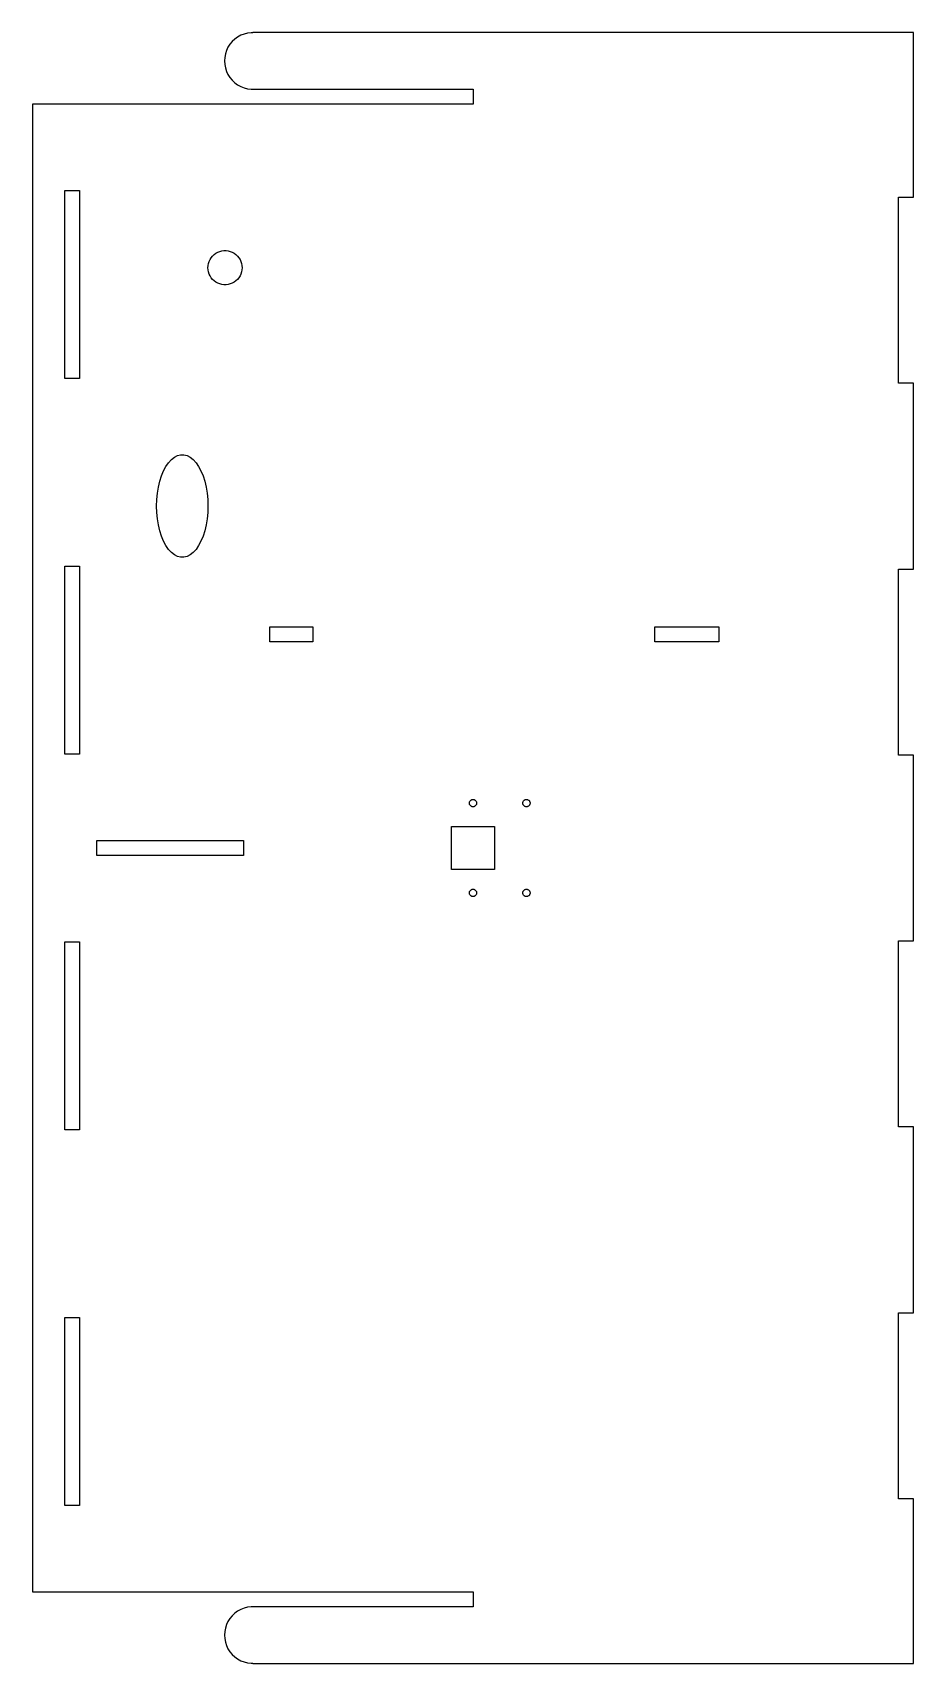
# Model space of a CAD drawing. Header units: metres. Extents: x 0 to 206, y -15 to 366.
import ezdxf

# ---------------------------------------------------------------- set-up
doc = ezdxf.new("R2010")
doc.units = ezdxf.units.M

msp = doc.modelspace()

# ---------------------------------------------------------------- linework, layer by layer
for p, q in [((50.2586, 366.383), (49.4528, 366.176)), ((51.084, 366.487), (50.2586, 366.383)), ((51.5, 366.487), (51.084, 366.487)), ((206, 366.5), (51.5, 366.5)), ((51.5, 366.5), (51.5, 366.487)), ((206, 328), (206, 366.5)), ((45.6945, 363.067), (45.3402, 362.314)), ((46.1403, 363.769), (45.6945, 363.067)), ((46.6706, 364.41), (46.1403, 363.769)), ((47.2771, 364.98), (46.6706, 364.41)), ((47.9501, 365.469), (47.2771, 364.98)), ((48.6792, 365.869), (47.9501, 365.469)), ((49.4528, 366.176), (48.6792, 365.869)), ((44.9272, 360.705), (44.875, 359.875)), ((44.875, 359.875), (44.9272, 359.045)), ((45.0831, 361.523), (44.9272, 360.705)), ((44.9272, 359.045), (45.0831, 358.227)), ((45.3402, 362.314), (45.0831, 361.523)), ((45.0831, 358.227), (45.3402, 357.436)), ((45.3402, 357.436), (45.6945, 356.683)), ((45.6945, 356.683), (46.1403, 355.981)), ((46.1403, 355.981), (46.6706, 355.34)), ((46.6706, 355.34), (47.2771, 354.77)), ((47.2771, 354.77), (47.9501, 354.281)), ((47.9501, 354.281), (48.6792, 353.881)), ((48.6792, 353.881), (49.4528, 353.574)), ((49.4528, 353.574), (50.2586, 353.367)), ((50.2586, 353.367), (51.084, 353.263)), ((51.084, 353.263), (51.5, 353.263)), ((51.5, 353.263), (51.5, 353.25)), ((51.5, 353.25), (103, 353.25)), ((103, 353.25), (103, 349.75)), ((103, 349.75), (0, 349.75)), ((0, 349.75), (0, 1.75)), ((7.5, 285.594), (7.5, 329.531)), ((7.5, 329.531), (11, 329.531)), ((11, 329.531), (11, 285.594)), ((202.5, 284.5), (202.5, 328)), ((202.5, 328), (206, 328)), ((41.1257, 312.495), (41.2809, 312.973)), ((41.2809, 312.973), (41.4948, 313.427)), ((41.4948, 313.427), (41.7639, 313.851)), ((41.7639, 313.851), (42.0841, 314.238)), ((42.0841, 314.238), (42.4503, 314.582)), ((42.4503, 314.582), (42.8567, 314.877)), ((42.8567, 314.877), (43.2969, 315.119)), ((43.2969, 315.119), (43.7639, 315.304)), ((43.7639, 315.304), (44.2505, 315.429)), ((44.2505, 315.429), (44.7488, 315.492)), ((44.7488, 315.492), (45.2512, 315.492)), ((45.2512, 315.492), (45.7495, 315.429)), ((45.7495, 315.429), (46.2361, 315.304)), ((46.2361, 315.304), (46.7031, 315.119)), ((46.7031, 315.119), (47.1433, 314.877)), ((47.1433, 314.877), (47.5497, 314.582)), ((47.5497, 314.582), (47.9159, 314.238)), ((47.9159, 314.238), (48.2361, 313.851)), ((48.2361, 313.851), (48.5052, 313.427)), ((48.5052, 313.427), (48.7191, 312.973)), ((48.7191, 312.973), (48.8743, 312.495)), ((41, 311.5), (41.0315, 312.001)), ((41.0315, 310.999), (41, 311.5)), ((41.0315, 312.001), (41.1257, 312.495)), ((41.1257, 310.505), (41.0315, 310.999)), ((41.2809, 310.027), (41.1257, 310.505)), ((41.4948, 309.573), (41.2809, 310.027)), ((41.7639, 309.149), (41.4948, 309.573)), ((42.0841, 308.762), (41.7639, 309.149)), ((48.2361, 309.149), (47.9159, 308.762)), ((48.5052, 309.573), (48.2361, 309.149)), ((48.7191, 310.027), (48.5052, 309.573)), ((48.8743, 310.505), (48.7191, 310.027)), ((48.8743, 312.495), (48.9685, 312.001)), ((48.9685, 310.999), (48.8743, 310.505)), ((48.9685, 312.001), (49, 311.5)), ((49, 311.5), (48.9685, 310.999)), ((42.4503, 308.418), (42.0841, 308.762)), ((42.8567, 308.123), (42.4503, 308.418)), ((43.2969, 307.881), (42.8567, 308.123)), ((43.7639, 307.696), (43.2969, 307.881)), ((44.2505, 307.571), (43.7639, 307.696)), ((44.7488, 307.508), (44.2505, 307.571)), ((45.2512, 307.508), (44.7488, 307.508)), ((45.7495, 307.571), (45.2512, 307.508)), ((46.2361, 307.696), (45.7495, 307.571)), ((46.7031, 307.881), (46.2361, 307.696)), ((47.1433, 308.123), (46.7031, 307.881)), ((47.5497, 308.418), (47.1433, 308.123)), ((47.9159, 308.762), (47.5497, 308.418)), ((11, 285.594), (7.5, 285.594)), ((206, 284.5), (202.5, 284.5)), ((206, 241), (206, 284.5)), ((32.4453, 266.608), (33.1459, 267.163)), ((33.1459, 267.163), (33.8757, 267.537)), ((33.8757, 267.537), (34.6232, 267.726)), ((34.6232, 267.726), (35.3767, 267.726)), ((35.3767, 267.726), (36.1243, 267.537)), ((36.1243, 267.537), (36.8541, 267.163)), ((36.8541, 267.163), (37.5547, 266.608)), ((30.1459, 262.803), (30.6262, 263.965)), ((30.6262, 263.965), (31.1754, 264.996)), ((31.1754, 264.996), (31.785, 265.882)), ((31.785, 265.882), (32.4453, 266.608)), ((37.5547, 266.608), (38.215, 265.882)), ((38.215, 265.882), (38.8245, 264.996)), ((38.8245, 264.996), (39.3738, 263.965)), ((39.3738, 263.965), (39.8541, 262.803)), ((29.1885, 258.734), (29.4213, 260.167)), ((29.4213, 260.167), (29.7422, 261.531)), ((29.7422, 261.531), (30.1459, 262.803)), ((39.8541, 262.803), (40.2578, 261.531)), ((40.2578, 261.531), (40.5787, 260.167)), ((40.5787, 260.167), (40.8115, 258.734)), ((29, 255.75), (29.0473, 257.254)), ((29.0473, 254.246), (29, 255.75)), ((29.0473, 257.254), (29.1885, 258.734)), ((40.8115, 258.734), (40.9527, 257.254)), ((40.9527, 257.254), (41, 255.75)), ((41, 255.75), (40.9527, 254.246)), ((29.1885, 252.766), (29.0473, 254.246)), ((29.4213, 251.333), (29.1885, 252.766)), ((40.8115, 252.766), (40.5787, 251.333)), ((40.9527, 254.246), (40.8115, 252.766)), ((29.7422, 249.969), (29.4213, 251.333)), ((30.1459, 248.697), (29.7422, 249.969)), ((30.6262, 247.535), (30.1459, 248.697)), ((39.8541, 248.697), (39.3738, 247.535)), ((40.2578, 249.969), (39.8541, 248.697)), ((40.5787, 251.333), (40.2578, 249.969)), ((31.1754, 246.504), (30.6262, 247.535)), ((31.785, 245.618), (31.1754, 246.504)), ((32.4453, 244.892), (31.785, 245.618)), ((33.1459, 244.337), (32.4453, 244.892)), ((33.8757, 243.963), (33.1459, 244.337)), ((36.8541, 244.337), (36.1243, 243.963)), ((37.5547, 244.892), (36.8541, 244.337)), ((38.215, 245.618), (37.5547, 244.892)), ((38.8245, 246.504), (38.215, 245.618)), ((39.3738, 247.535), (38.8245, 246.504)), ((7.5, 197.719), (7.5, 241.656)), ((7.5, 241.656), (11, 241.656)), ((11, 241.656), (11, 197.719)), ((34.6232, 243.774), (33.8757, 243.963)), ((35.3767, 243.774), (34.6232, 243.774)), ((36.1243, 243.963), (35.3767, 243.774)), ((202.5, 197.5), (202.5, 241)), ((202.5, 241), (206, 241)), ((55.5, 224), (55.5, 227.5)), ((55.5, 227.5), (65.5, 227.5)), ((65.5, 227.5), (65.5, 224)), ((145.5, 224), (145.5, 227.5)), ((145.5, 227.5), (160.5, 227.5)), ((160.5, 227.5), (160.5, 224)), ((65.5, 224), (55.5, 224)), ((160.5, 224), (145.5, 224)), ((11, 197.719), (7.5, 197.719)), ((206, 197.5), (202.5, 197.5)), ((206, 154), (206, 197.5)), ((102.458, 186.905), (102.545, 186.968)), ((102.545, 186.968), (102.638, 187.019)), ((102.638, 187.019), (102.737, 187.058)), ((102.737, 187.058), (102.841, 187.085)), ((102.841, 187.085), (102.947, 187.098)), ((102.947, 187.098), (103.053, 187.098)), ((103.053, 187.098), (103.159, 187.085)), ((103.159, 187.085), (103.263, 187.058)), ((103.263, 187.058), (103.362, 187.019)), ((103.362, 187.019), (103.455, 186.968)), ((103.455, 186.968), (103.542, 186.905)), ((114.958, 186.905), (115.045, 186.968)), ((115.045, 186.968), (115.138, 187.019)), ((115.138, 187.019), (115.237, 187.058)), ((115.237, 187.058), (115.341, 187.085)), ((115.341, 187.085), (115.447, 187.098)), ((115.447, 187.098), (115.553, 187.098)), ((115.553, 187.098), (115.659, 187.085)), ((115.659, 187.085), (115.763, 187.058)), ((115.763, 187.058), (115.862, 187.019)), ((115.862, 187.019), (115.955, 186.968)), ((115.955, 186.968), (116.042, 186.905)), ((102.15, 186.25), (102.157, 186.357)), ((102.157, 186.143), (102.15, 186.25)), ((102.157, 186.357), (102.177, 186.461)), ((102.177, 186.039), (102.157, 186.143)), ((102.177, 186.461), (102.21, 186.563)), ((102.21, 185.937), (102.177, 186.039)), ((102.21, 186.563), (102.255, 186.659)), ((102.255, 185.841), (102.21, 185.937)), ((102.255, 186.659), (102.312, 186.75)), ((102.312, 185.75), (102.255, 185.841)), ((102.312, 186.75), (102.38, 186.832)), ((102.38, 185.668), (102.312, 185.75)), ((102.38, 186.832), (102.458, 186.905)), ((102.458, 185.595), (102.38, 185.668)), ((102.545, 185.532), (102.458, 185.595)), ((102.638, 185.481), (102.545, 185.532)), ((102.737, 185.442), (102.638, 185.481)), ((102.841, 185.415), (102.737, 185.442)), ((102.947, 185.402), (102.841, 185.415)), ((103.053, 185.402), (102.947, 185.402)), ((103.159, 185.415), (103.053, 185.402)), ((103.263, 185.442), (103.159, 185.415)), ((103.362, 185.481), (103.263, 185.442)), ((103.455, 185.532), (103.362, 185.481)), ((103.542, 185.595), (103.455, 185.532)), ((103.542, 186.905), (103.62, 186.832)), ((103.62, 185.668), (103.542, 185.595)), ((103.62, 186.832), (103.688, 186.75)), ((103.688, 185.75), (103.62, 185.668)), ((103.688, 186.75), (103.745, 186.659)), ((103.745, 185.841), (103.688, 185.75)), ((103.745, 186.659), (103.79, 186.563)), ((103.79, 185.937), (103.745, 185.841)), ((103.79, 186.563), (103.823, 186.461)), ((103.823, 186.039), (103.79, 185.937)), ((103.823, 186.461), (103.843, 186.357)), ((103.843, 186.143), (103.823, 186.039)), ((103.843, 186.357), (103.85, 186.25)), ((103.85, 186.25), (103.843, 186.143)), ((114.65, 186.25), (114.657, 186.357)), ((114.657, 186.143), (114.65, 186.25)), ((114.657, 186.357), (114.677, 186.461)), ((114.677, 186.039), (114.657, 186.143)), ((114.677, 186.461), (114.71, 186.563)), ((114.71, 185.937), (114.677, 186.039)), ((114.71, 186.563), (114.755, 186.659)), ((114.755, 185.841), (114.71, 185.937)), ((114.755, 186.659), (114.812, 186.75)), ((114.812, 185.75), (114.755, 185.841)), ((114.812, 186.75), (114.88, 186.832)), ((114.88, 185.668), (114.812, 185.75)), ((114.88, 186.832), (114.958, 186.905)), ((114.958, 185.595), (114.88, 185.668)), ((115.045, 185.532), (114.958, 185.595)), ((115.138, 185.481), (115.045, 185.532)), ((115.237, 185.442), (115.138, 185.481)), ((115.341, 185.415), (115.237, 185.442)), ((115.447, 185.402), (115.341, 185.415)), ((115.553, 185.402), (115.447, 185.402)), ((115.659, 185.415), (115.553, 185.402)), ((115.763, 185.442), (115.659, 185.415)), ((115.862, 185.481), (115.763, 185.442)), ((115.955, 185.532), (115.862, 185.481)), ((116.042, 185.595), (115.955, 185.532)), ((116.042, 186.905), (116.12, 186.832)), ((116.12, 185.668), (116.042, 185.595)), ((116.12, 186.832), (116.188, 186.75)), ((116.188, 185.75), (116.12, 185.668)), ((116.188, 186.75), (116.245, 186.659)), ((116.245, 185.841), (116.188, 185.75)), ((116.245, 186.659), (116.29, 186.563)), ((116.29, 185.937), (116.245, 185.841)), ((116.29, 186.563), (116.323, 186.461)), ((116.323, 186.039), (116.29, 185.937)), ((116.323, 186.461), (116.343, 186.357)), ((116.343, 186.143), (116.323, 186.039)), ((116.343, 186.357), (116.35, 186.25)), ((116.35, 186.25), (116.343, 186.143)), ((98, 170.75), (98, 180.75)), ((98, 180.75), (108, 180.75)), ((108, 180.75), (108, 170.75)), ((15.0185, 174), (15.0185, 177.5)), ((15.0185, 177.5), (49.3019, 177.5)), ((49.3019, 177.5), (49.3019, 174)), ((49.3019, 174), (15.0185, 174)), ((108, 170.75), (98, 170.75)), ((102.15, 165.25), (102.157, 165.357)), ((102.157, 165.143), (102.15, 165.25)), ((102.157, 165.357), (102.177, 165.461)), ((102.177, 165.039), (102.157, 165.143)), ((102.177, 165.461), (102.21, 165.563)), ((102.21, 164.937), (102.177, 165.039)), ((102.21, 165.563), (102.255, 165.659)), ((102.255, 164.841), (102.21, 164.937)), ((102.255, 165.659), (102.312, 165.75)), ((102.312, 164.75), (102.255, 164.841)), ((102.312, 165.75), (102.38, 165.832)), ((102.38, 164.668), (102.312, 164.75)), ((102.38, 165.832), (102.458, 165.905)), ((102.458, 164.595), (102.38, 164.668)), ((102.458, 165.905), (102.545, 165.968)), ((102.545, 164.532), (102.458, 164.595)), ((102.545, 165.968), (102.638, 166.019)), ((102.638, 164.481), (102.545, 164.532)), ((102.638, 166.019), (102.737, 166.058)), ((102.737, 164.442), (102.638, 164.481)), ((102.737, 166.058), (102.841, 166.085)), ((102.841, 164.415), (102.737, 164.442)), ((102.841, 166.085), (102.947, 166.098)), ((102.947, 164.402), (102.841, 164.415)), ((102.947, 166.098), (103.053, 166.098)), ((103.053, 164.402), (102.947, 164.402)), ((103.053, 166.098), (103.159, 166.085)), ((103.159, 164.415), (103.053, 164.402)), ((103.159, 166.085), (103.263, 166.058)), ((103.263, 164.442), (103.159, 164.415)), ((103.263, 166.058), (103.362, 166.019)), ((103.362, 164.481), (103.263, 164.442)), ((103.362, 166.019), (103.455, 165.968)), ((103.455, 164.532), (103.362, 164.481)), ((103.455, 165.968), (103.542, 165.905)), ((103.542, 164.595), (103.455, 164.532)), ((103.542, 165.905), (103.62, 165.832)), ((103.62, 164.668), (103.542, 164.595)), ((103.62, 165.832), (103.688, 165.75)), ((103.688, 164.75), (103.62, 164.668)), ((103.688, 165.75), (103.745, 165.659)), ((103.745, 164.841), (103.688, 164.75)), ((103.745, 165.659), (103.79, 165.563)), ((103.79, 164.937), (103.745, 164.841)), ((103.79, 165.563), (103.823, 165.461)), ((103.823, 165.039), (103.79, 164.937)), ((103.823, 165.461), (103.843, 165.357)), ((103.843, 165.143), (103.823, 165.039)), ((103.843, 165.357), (103.85, 165.25)), ((103.85, 165.25), (103.843, 165.143)), ((114.65, 165.25), (114.657, 165.357)), ((114.657, 165.143), (114.65, 165.25)), ((114.657, 165.357), (114.677, 165.461)), ((114.677, 165.039), (114.657, 165.143)), ((114.677, 165.461), (114.71, 165.563)), ((114.71, 164.937), (114.677, 165.039)), ((114.71, 165.563), (114.755, 165.659)), ((114.755, 164.841), (114.71, 164.937)), ((114.755, 165.659), (114.812, 165.75)), ((114.812, 164.75), (114.755, 164.841)), ((114.812, 165.75), (114.88, 165.832)), ((114.88, 164.668), (114.812, 164.75)), ((114.88, 165.832), (114.958, 165.905)), ((114.958, 164.595), (114.88, 164.668)), ((114.958, 165.905), (115.045, 165.968)), ((115.045, 164.532), (114.958, 164.595)), ((115.045, 165.968), (115.138, 166.019)), ((115.138, 164.481), (115.045, 164.532)), ((115.138, 166.019), (115.237, 166.058)), ((115.237, 164.442), (115.138, 164.481)), ((115.237, 166.058), (115.341, 166.085)), ((115.341, 164.415), (115.237, 164.442)), ((115.341, 166.085), (115.447, 166.098)), ((115.447, 164.402), (115.341, 164.415)), ((115.447, 166.098), (115.553, 166.098)), ((115.553, 164.402), (115.447, 164.402)), ((115.553, 166.098), (115.659, 166.085)), ((115.659, 164.415), (115.553, 164.402)), ((115.659, 166.085), (115.763, 166.058)), ((115.763, 164.442), (115.659, 164.415)), ((115.763, 166.058), (115.862, 166.019)), ((115.862, 164.481), (115.763, 164.442)), ((115.862, 166.019), (115.955, 165.968)), ((115.955, 164.532), (115.862, 164.481)), ((115.955, 165.968), (116.042, 165.905)), ((116.042, 164.595), (115.955, 164.532)), ((116.042, 165.905), (116.12, 165.832)), ((116.12, 164.668), (116.042, 164.595)), ((116.12, 165.832), (116.188, 165.75)), ((116.188, 164.75), (116.12, 164.668)), ((116.188, 165.75), (116.245, 165.659)), ((116.245, 164.841), (116.188, 164.75)), ((116.245, 165.659), (116.29, 165.563)), ((116.29, 164.937), (116.245, 164.841)), ((116.29, 165.563), (116.323, 165.461)), ((116.323, 165.039), (116.29, 164.937)), ((116.323, 165.461), (116.343, 165.357)), ((116.343, 165.143), (116.323, 165.039)), ((116.343, 165.357), (116.35, 165.25)), ((116.35, 165.25), (116.343, 165.143)), ((7.5, 109.844), (7.5, 153.781)), ((7.5, 153.781), (11, 153.781)), ((11, 153.781), (11, 109.844)), ((202.5, 110.5), (202.5, 154)), ((202.5, 154), (206, 154)), ((11, 109.844), (7.5, 109.844)), ((206, 110.5), (202.5, 110.5)), ((206, 67), (206, 110.5)), ((7.5, 21.9688), (7.5, 65.9062)), ((7.5, 65.9062), (11, 65.9062)), ((11, 65.9062), (11, 21.9688)), ((202.5, 23.5), (202.5, 67)), ((202.5, 67), (206, 67)), ((206, 23.5), (202.5, 23.5)), ((206, -15), (206, 23.5)), ((11, 21.9688), (7.5, 21.9688)), ((0, 1.75), (103, 1.75)), ((103, 1.75), (103, -1.75)), ((47.2771, -3.2703), (46.6706, -3.8399)), ((47.9501, -2.7813), (47.2771, -3.2703)), ((48.6792, -2.3805), (47.9501, -2.7813)), ((49.4528, -2.0743), (48.6792, -2.3805)), ((50.2586, -1.8673), (49.4528, -2.0743)), ((51.084, -1.7631), (50.2586, -1.8673)), ((51.5, -1.7631), (51.084, -1.7631)), ((103, -1.75), (51.5, -1.75)), ((51.5, -1.75), (51.5, -1.7631)), ((44.9272, -7.5447), (44.875, -8.375)), ((45.0831, -6.7274), (44.9272, -7.5447)), ((45.3402, -5.9362), (45.0831, -6.7274)), ((45.6945, -5.1834), (45.3402, -5.9362)), ((46.1403, -4.4809), (45.6945, -5.1834)), ((46.6706, -3.8399), (46.1403, -4.4809)), ((44.875, -8.375), (44.9272, -9.2053)), ((44.9272, -9.2053), (45.0831, -10.0226)), ((45.0831, -10.0226), (45.3402, -10.8138)), ((45.3402, -10.8138), (45.6945, -11.5666)), ((45.6945, -11.5666), (46.1403, -12.2691)), ((46.1403, -12.2691), (46.6706, -12.9101)), ((46.6706, -12.9101), (47.2771, -13.4796)), ((47.2771, -13.4796), (47.9501, -13.9687)), ((47.9501, -13.9687), (48.6792, -14.3695)), ((48.6792, -14.3695), (49.4528, -14.6757)), ((49.4528, -14.6757), (50.2586, -14.8826)), ((50.2586, -14.8826), (51.084, -14.9869)), ((51.084, -14.9869), (51.5, -14.9869)), ((51.5, -14.9869), (51.5, -15)), ((51.5, -15), (206, -15))]:
    msp.add_line(p, q)

doc.saveas('drawing.dxf')
